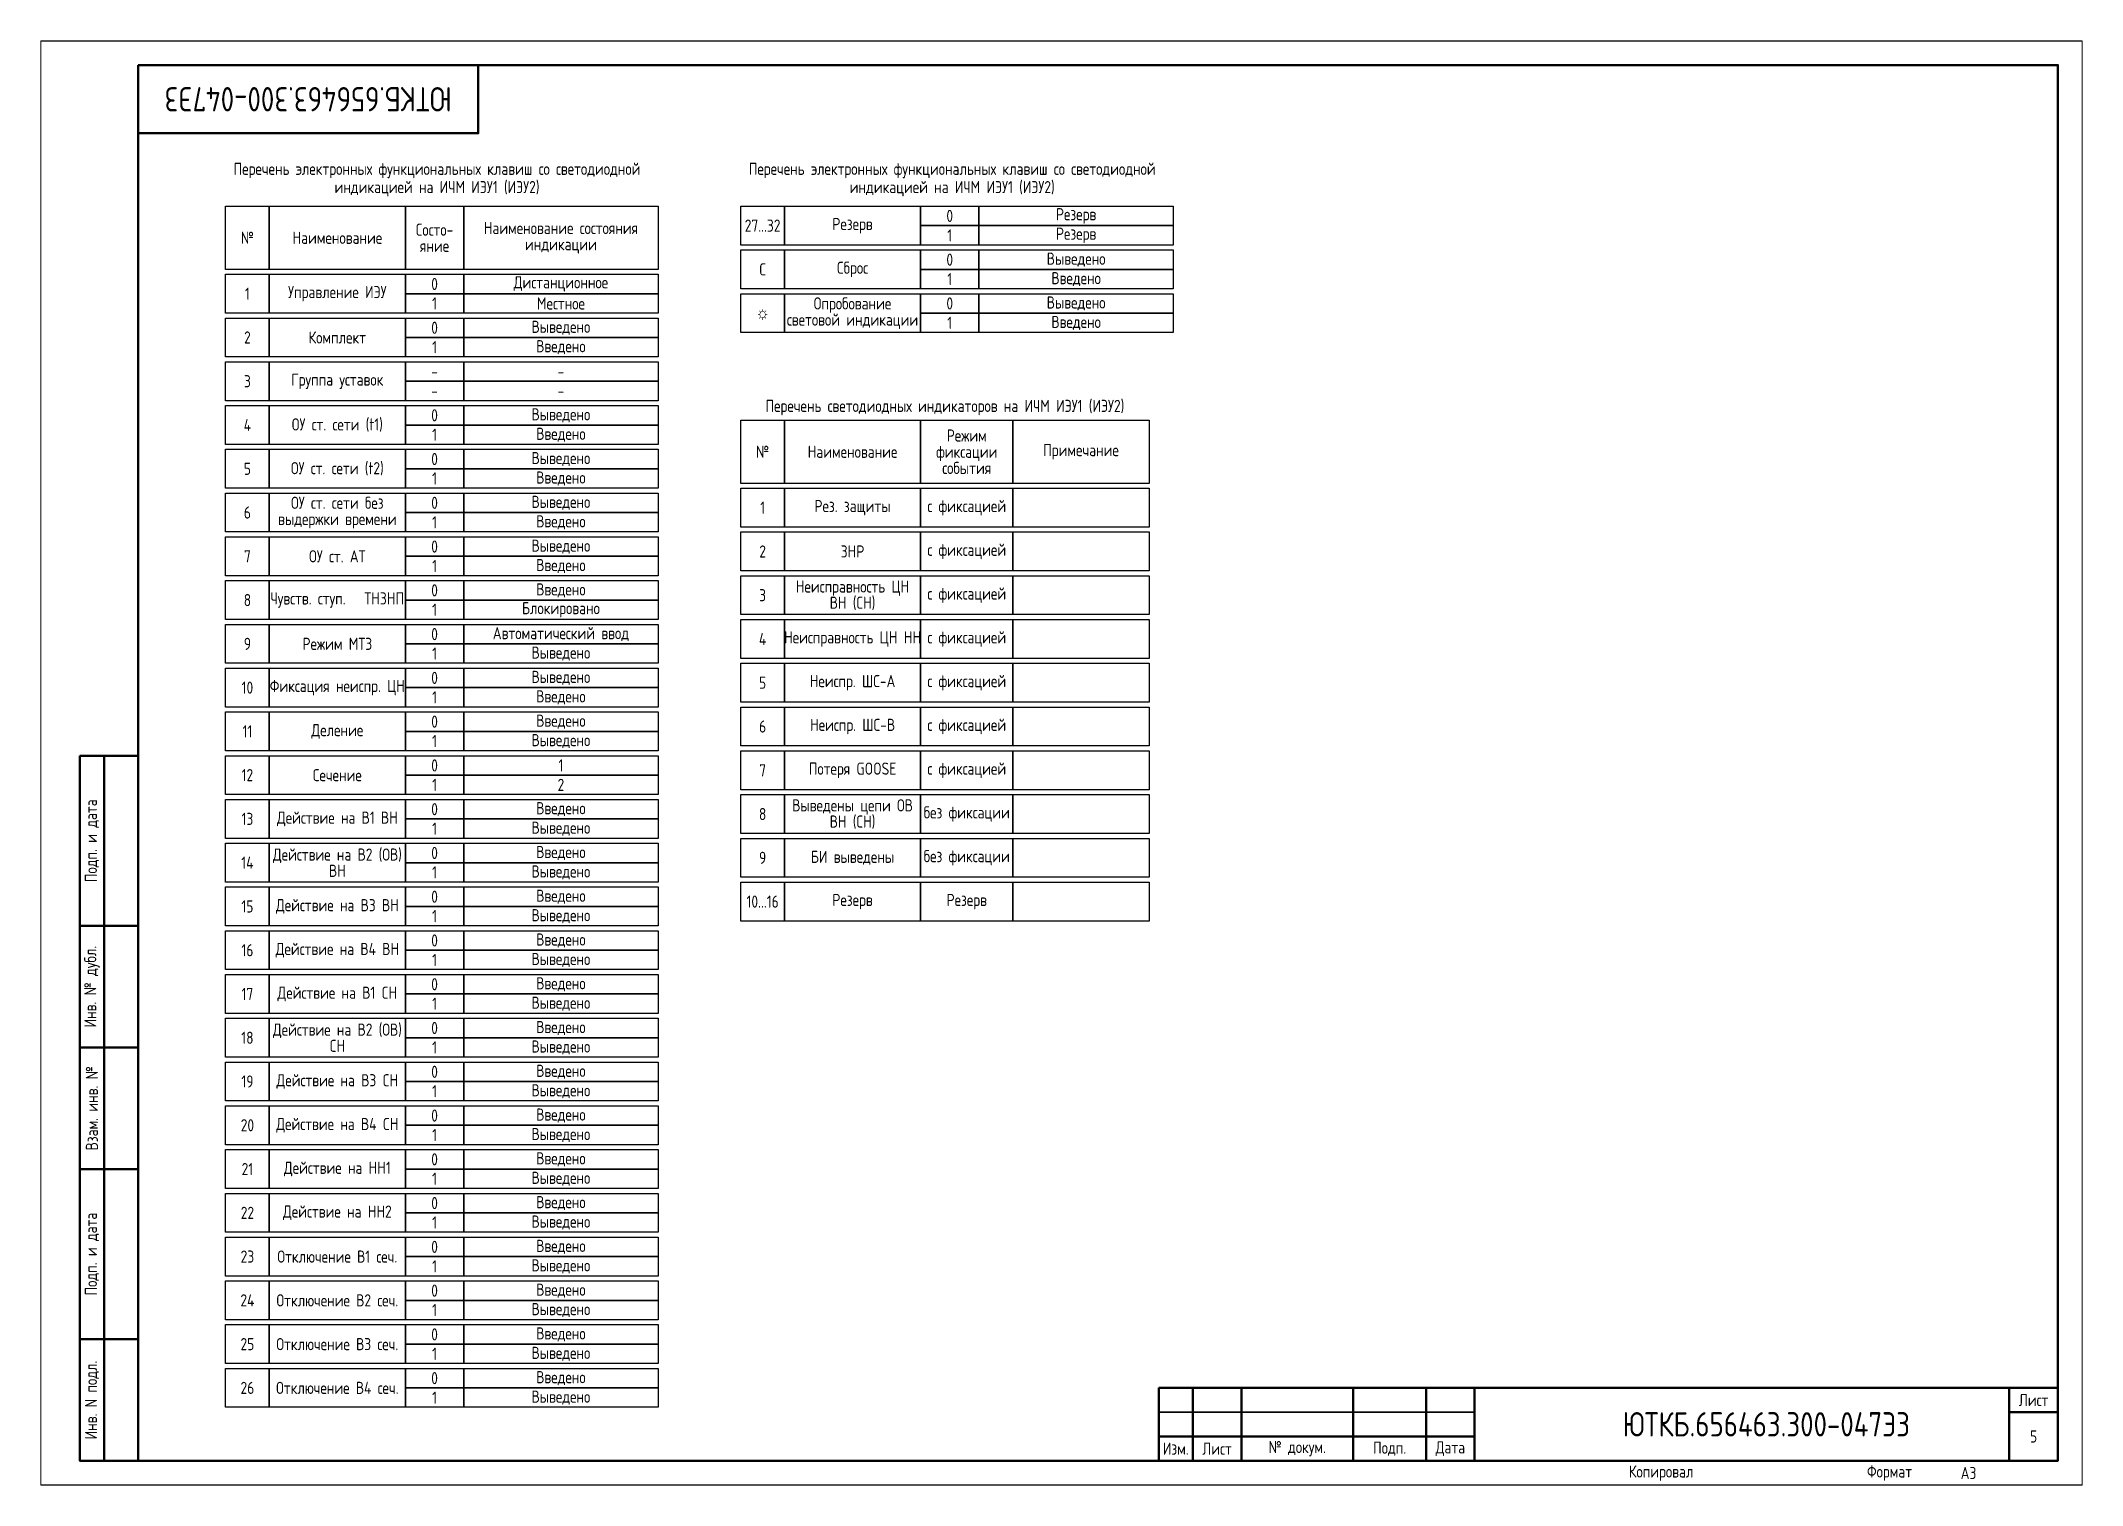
# Paper-space layout 'Лист5' of a CAD drawing. Header units: millimetres, sheet in inches. Extents: x 124.9 to 148.5, y 96.7 to 113.3.
# The model-space entities are those that its viewports show. They can reach past a viewport. Long polylines and large blocks are cut down to what shows.
import ezdxf

# ---------------------------------------------------------------- set-up
doc = ezdxf.new("R2010")
doc.units = ezdxf.units.MM
doc.styles.add('Gost_type_A', font='GOST_A.TTF')

# ---------------------------------------------------------------- blocks, each defined once
blk = doc.blocks.new('Формат_А3')
blk.add_lwpolyline([(-420, 297), (0, 297), (0, 0), (-420, 0)], close=True)
at = {"lineweight": 50}
blk.add_lwpolyline([(-400, 292), (-5, 292), (-5, 5), (-400, 5)], close=True, dxfattribs=at)
blk = doc.blocks.new('Штамп малый нижний')
at = {"lineweight": 50}
for points in [[(-185, 15), (-178, 15), (-178, 5), (-185, 5)], [(-178, 15), (-168, 15), (-168, 5), (-178, 5)], [(-168, 15), (-145, 15), (-145, 5), (-168, 5)], [(-145, 15), (-130, 15), (-130, 5), (-145, 5)], [(-130, 15), (-120, 15), (-120, 5), (-130, 5)], [(-120, 15), (-10, 15), (-10, 0), (-120, 0)], [(-10, 15), (0, 15), (0, 10), (-10, 10)], [(-10, 10), (0, 10), (0, 0), (-10, 0)], [(-185, 5), (-178, 5), (-178, 0), (-185, 0)], [(-178, 5), (-168, 5), (-168, 0), (-178, 0)], [(-168, 5), (-145, 5), (-145, 0), (-168, 0)], [(-145, 5), (-130, 5), (-130, 0), (-145, 0)], [(-130, 5), (-120, 5), (-120, 0), (-130, 0)]]:
    blk.add_lwpolyline(points, close=True, dxfattribs=at)
for points in [[(-185, 15), (-178, 15), (-178, 10), (-185, 10)], [(-178, 15), (-168, 15), (-168, 10), (-178, 10)], [(-168, 15), (-145, 15), (-145, 10), (-168, 10)], [(-145, 15), (-130, 15), (-130, 10), (-145, 10)], [(-130, 15), (-120, 15), (-120, 10), (-130, 10)], [(-185, 10), (-178, 10), (-178, 5), (-185, 5)], [(-178, 10), (-168, 10), (-168, 5), (-178, 5)], [(-168, 10), (-145, 10), (-145, 5), (-168, 5)], [(-145, 10), (-130, 10), (-130, 5), (-145, 5)], [(-130, 10), (-120, 10), (-120, 5), (-130, 5)]]:
    blk.add_lwpolyline(points, close=True)
at = {"char_height": 2.5, "style": 'Gost_type_A'}
for s, insert, width, attachment_point in [('Лист', (-5, 12.5), 10, 5), ('Изм.', (-181.5, 2.5), 7, 5), ('Лист', (-173, 2.5), 10, 5), ('№ докум.', (-156.5, 2.5), 23, 5), ('Подп.', (-137.5, 2.5), 15, 5), ('Дата', (-125, 2.5), 10, 5), ('Копировал', (-75, -2.53), 13.1202, 6), ('Формат', (-30, -2.53), 13.1202, 6)]:
    blk.add_mtext(s, dxfattribs=dict(at, insert=insert, width=width, attachment_point=attachment_point))
blk = doc.blocks.new('Штамп угловой верхний')
at = {"lineweight": 50}
blk.add_lwpolyline([(0, 0), (70, 0), (70, -14), (0, -14)], close=True, dxfattribs=at)
blk = doc.blocks.new('Штамп левый нижний')
at = {"lineweight": 50}
for points in [[(-12, 145), (-7, 145), (-7, 110), (-12, 110)], [(-7, 145), (0, 145), (0, 110), (-7, 110)], [(-12, 110), (-7, 110), (-7, 85), (-12, 85)], [(-7, 110), (0, 110), (0, 85), (-7, 85)], [(-12, 85), (-7, 85), (-7, 60), (-12, 60)], [(-7, 85), (0, 85), (0, 60), (-7, 60)], [(-12, 60), (-7, 60), (-7, 25), (-12, 25)], [(-7, 60), (0, 60), (0, 25), (-7, 25)], [(-12, 25), (-7, 25), (-7, 0), (-12, 0)], [(-7, 25), (0, 25), (0, 0), (-7, 0)]]:
    blk.add_lwpolyline(points, close=True, dxfattribs=at)
at = {"char_height": 2.5, "attachment_point": 5, "rotation": 90, "style": 'Gost_type_A'}
for s, insert, width in [('Подп. и дата', (-9.5, 127.5), 35), ('Инв. № дубл.', (-9.5, 97.5), 25), ('Взам. инв. №', (-9.5, 72.5), 25), ('Подп. и дата', (-9.5, 42.5), 35), ('Инв. N подл.', (-9.5, 12.5), 25)]:
    blk.add_mtext(s, dxfattribs=dict(at, insert=insert, width=width))

msp = doc.modelspace()

# ---------------------------------------------------------------- linework, layer by layer
for points in [[(1718, 263), (1727, 263), (1727, 250), (1718, 250)], [(1727, 263), (1755, 263), (1755, 250), (1727, 250)], [(1755, 263), (1767, 263), (1767, 250), (1755, 250)], [(1767, 263), (1807, 263), (1807, 250), (1767, 250)], [(1824, 263), (1833, 263), (1833, 255), (1824, 255)], [(1833, 263), (1861, 263), (1861, 255), (1833, 255)], [(1861, 263), (1873, 263), (1873, 259), (1861, 259)], [(1873, 263), (1913, 263), (1913, 259), (1873, 259)], [(1861, 259), (1873, 259), (1873, 255), (1861, 255)], [(1873, 259), (1913, 259), (1913, 255), (1873, 255)], [(1824, 254), (1833, 254), (1833, 246), (1824, 246)], [(1833, 254), (1861, 254), (1861, 246), (1833, 246)], [(1861, 254), (1873, 254), (1873, 250), (1861, 250)], [(1873, 254), (1913, 254), (1913, 250), (1873, 250)], [(1718, 249), (1727, 249), (1727, 241), (1718, 241)], [(1727, 249), (1755, 249), (1755, 241), (1727, 241)], [(1755, 249), (1767, 249), (1767, 245), (1755, 245)], [(1767, 249), (1807, 249), (1807, 245), (1767, 245)], [(1861, 250), (1873, 250), (1873, 246), (1861, 246)], [(1873, 250), (1913, 250), (1913, 246), (1873, 246)], [(1755, 245), (1767, 245), (1767, 241), (1755, 241)], [(1767, 245), (1807, 245), (1807, 241), (1767, 241)], [(1824, 245), (1833, 245), (1833, 237), (1824, 237)], [(1833, 245), (1861, 245), (1861, 237), (1833, 237)], [(1861, 245), (1873, 245), (1873, 241), (1861, 241)], [(1873, 245), (1913, 245), (1913, 241), (1873, 241)], [(1718, 240), (1727, 240), (1727, 232), (1718, 232)], [(1727, 240), (1755, 240), (1755, 232), (1727, 232)], [(1755, 240), (1767, 240), (1767, 236), (1755, 236)], [(1767, 240), (1807, 240), (1807, 236), (1767, 236)], [(1861, 241), (1873, 241), (1873, 237), (1861, 237)], [(1873, 241), (1913, 241), (1913, 237), (1873, 237)], [(1755, 236), (1767, 236), (1767, 232), (1755, 232)], [(1767, 236), (1807, 236), (1807, 232), (1767, 232)], [(1718, 231), (1727, 231), (1727, 223), (1718, 223)], [(1727, 231), (1755, 231), (1755, 223), (1727, 223)], [(1755, 231), (1767, 231), (1767, 227), (1755, 227)], [(1767, 231), (1807, 231), (1807, 227), (1767, 227)], [(1755, 227), (1767, 227), (1767, 223), (1755, 223)], [(1767, 227), (1807, 227), (1807, 223), (1767, 223)], [(1718, 222), (1727, 222), (1727, 214), (1718, 214)], [(1727, 222), (1755, 222), (1755, 214), (1727, 214)], [(1755, 222), (1767, 222), (1767, 218), (1755, 218)], [(1767, 222), (1807, 222), (1807, 218), (1767, 218)], [(1824, 219), (1833, 219), (1833, 206), (1824, 206)], [(1833, 219), (1861, 219), (1861, 206), (1833, 206)], [(1861, 219), (1880, 219), (1880, 206), (1861, 206)], [(1880, 219), (1908, 219), (1908, 206), (1880, 206)], [(1755, 218), (1767, 218), (1767, 214), (1755, 214)], [(1767, 218), (1807, 218), (1807, 214), (1767, 214)], [(1718, 213), (1727, 213), (1727, 205), (1718, 205)], [(1727, 213), (1755, 213), (1755, 205), (1727, 205)], [(1755, 213), (1767, 213), (1767, 209), (1755, 209)], [(1767, 213), (1807, 213), (1807, 209), (1767, 209)], [(1755, 209), (1767, 209), (1767, 205), (1755, 205)], [(1767, 209), (1807, 209), (1807, 205), (1767, 205)], [(1718, 204), (1727, 204), (1727, 196), (1718, 196)], [(1727, 204), (1755, 204), (1755, 196), (1727, 196)], [(1755, 204), (1767, 204), (1767, 200), (1755, 200)], [(1767, 204), (1807, 204), (1807, 200), (1767, 200)], [(1824, 205), (1833, 205), (1833, 197), (1824, 197)], [(1833, 205), (1861, 205), (1861, 197), (1833, 197)], [(1861, 205), (1880, 205), (1880, 197), (1861, 197)], [(1880, 205), (1908, 205), (1908, 197), (1880, 197)], [(1755, 200), (1767, 200), (1767, 196), (1755, 196)], [(1767, 200), (1807, 200), (1807, 196), (1767, 196)], [(1718, 195), (1727, 195), (1727, 187), (1718, 187)], [(1727, 195), (1755, 195), (1755, 187), (1727, 187)], [(1755, 195), (1767, 195), (1767, 191), (1755, 191)], [(1767, 195), (1807, 195), (1807, 191), (1767, 191)], [(1824, 196), (1833, 196), (1833, 188), (1824, 188)], [(1833, 196), (1861, 196), (1861, 188), (1833, 188)], [(1861, 196), (1880, 196), (1880, 188), (1861, 188)], [(1880, 196), (1908, 196), (1908, 188), (1880, 188)], [(1755, 191), (1767, 191), (1767, 187), (1755, 187)], [(1767, 191), (1807, 191), (1807, 187), (1767, 187)], [(1718, 186), (1727, 186), (1727, 178), (1718, 178)], [(1727, 186), (1755, 186), (1755, 178), (1727, 178)], [(1755, 186), (1767, 186), (1767, 182), (1755, 182)], [(1767, 186), (1807, 186), (1807, 182), (1767, 182)], [(1824, 187), (1833, 187), (1833, 179), (1824, 179)], [(1833, 187), (1861, 187), (1861, 179), (1833, 179)], [(1861, 187), (1880, 187), (1880, 179), (1861, 179)], [(1880, 187), (1908, 187), (1908, 179), (1880, 179)], [(1755, 182), (1767, 182), (1767, 178), (1755, 178)], [(1767, 182), (1807, 182), (1807, 178), (1767, 178)], [(1718, 177), (1727, 177), (1727, 169), (1718, 169)], [(1727, 177), (1755, 177), (1755, 169), (1727, 169)], [(1755, 177), (1767, 177), (1767, 173), (1755, 173)], [(1767, 177), (1807, 177), (1807, 173), (1767, 173)], [(1824, 178), (1833, 178), (1833, 170), (1824, 170)], [(1833, 178), (1861, 178), (1861, 170), (1833, 170)], [(1861, 178), (1880, 178), (1880, 170), (1861, 170)], [(1880, 178), (1908, 178), (1908, 170), (1880, 170)], [(1755, 173), (1767, 173), (1767, 169), (1755, 169)], [(1767, 173), (1807, 173), (1807, 169), (1767, 169)], [(1824, 169), (1833, 169), (1833, 161), (1824, 161)], [(1833, 169), (1861, 169), (1861, 161), (1833, 161)], [(1861, 169), (1880, 169), (1880, 161), (1861, 161)], [(1880, 169), (1908, 169), (1908, 161), (1880, 161)], [(1718, 168), (1727, 168), (1727, 160), (1718, 160)], [(1727, 168), (1755, 168), (1755, 160), (1727, 160)], [(1755, 168), (1767, 168), (1767, 164), (1755, 164)], [(1755, 164), (1767, 164), (1767, 160), (1755, 160)], [(1767, 168), (1807, 168), (1807, 164), (1767, 164)], [(1767, 164), (1807, 164), (1807, 160), (1767, 160)], [(1824, 160), (1833, 160), (1833, 152), (1824, 152)], [(1833, 160), (1861, 160), (1861, 152), (1833, 152)], [(1861, 160), (1880, 160), (1880, 152), (1861, 152)], [(1880, 160), (1908, 160), (1908, 152), (1880, 152)], [(1718, 159), (1727, 159), (1727, 151), (1718, 151)], [(1727, 159), (1755, 159), (1755, 151), (1727, 151)], [(1755, 159), (1767, 159), (1767, 155), (1755, 155)], [(1767, 159), (1807, 159), (1807, 155), (1767, 155)], [(1755, 155), (1767, 155), (1767, 151), (1755, 151)], [(1767, 155), (1807, 155), (1807, 151), (1767, 151)], [(1718, 150), (1727, 150), (1727, 142), (1718, 142)], [(1727, 150), (1755, 150), (1755, 142), (1727, 142)], [(1755, 150), (1767, 150), (1767, 146), (1755, 146)], [(1767, 150), (1807, 150), (1807, 146), (1767, 146)], [(1824, 151), (1833, 151), (1833, 143), (1824, 143)], [(1833, 151), (1861, 151), (1861, 143), (1833, 143)], [(1861, 151), (1880, 151), (1880, 143), (1861, 143)], [(1880, 151), (1908, 151), (1908, 143), (1880, 143)], [(1755, 146), (1767, 146), (1767, 142), (1755, 142)], [(1767, 146), (1807, 146), (1807, 142), (1767, 142)], [(1718, 141), (1727, 141), (1727, 133), (1718, 133)], [(1727, 141), (1755, 141), (1755, 133), (1727, 133)], [(1755, 141), (1767, 141), (1767, 137), (1755, 137)], [(1767, 141), (1807, 141), (1807, 137), (1767, 137)], [(1824, 142), (1833, 142), (1833, 134), (1824, 134)], [(1833, 142), (1861, 142), (1861, 134), (1833, 134)], [(1861, 142), (1880, 142), (1880, 134), (1861, 134)], [(1880, 142), (1908, 142), (1908, 134), (1880, 134)], [(1755, 137), (1767, 137), (1767, 133), (1755, 133)], [(1767, 137), (1807, 137), (1807, 133), (1767, 133)], [(1718, 132), (1727, 132), (1727, 124), (1718, 124)], [(1727, 132), (1755, 132), (1755, 124), (1727, 124)], [(1755, 132), (1767, 132), (1767, 128), (1755, 128)], [(1767, 132), (1807, 132), (1807, 128), (1767, 128)], [(1824, 133), (1833, 133), (1833, 125), (1824, 125)], [(1833, 133), (1861, 133), (1861, 125), (1833, 125)], [(1861, 133), (1880, 133), (1880, 125), (1861, 125)], [(1880, 133), (1908, 133), (1908, 125), (1880, 125)], [(1755, 128), (1767, 128), (1767, 124), (1755, 124)], [(1767, 128), (1807, 128), (1807, 124), (1767, 124)], [(1718, 123), (1727, 123), (1727, 115), (1718, 115)], [(1727, 123), (1755, 123), (1755, 115), (1727, 115)], [(1755, 123), (1767, 123), (1767, 119), (1755, 119)], [(1767, 123), (1807, 123), (1807, 119), (1767, 119)], [(1824, 124), (1833, 124), (1833, 116), (1824, 116)], [(1833, 124), (1861, 124), (1861, 116), (1833, 116)], [(1861, 124), (1880, 124), (1880, 116), (1861, 116)], [(1880, 124), (1908, 124), (1908, 116), (1880, 116)], [(1755, 119), (1767, 119), (1767, 115), (1755, 115)], [(1767, 119), (1807, 119), (1807, 115), (1767, 115)], [(1718, 114), (1727, 114), (1727, 106), (1718, 106)], [(1727, 114), (1755, 114), (1755, 106), (1727, 106)], [(1755, 114), (1767, 114), (1767, 110), (1755, 110)], [(1767, 114), (1807, 114), (1807, 110), (1767, 110)], [(1755, 110), (1767, 110), (1767, 106), (1755, 106)], [(1767, 110), (1807, 110), (1807, 106), (1767, 106)], [(1718, 105), (1727, 105), (1727, 97), (1718, 97)], [(1727, 105), (1755, 105), (1755, 97), (1727, 97)], [(1755, 105), (1767, 105), (1767, 101), (1755, 101)], [(1755, 101), (1767, 101), (1767, 97), (1755, 97)], [(1767, 105), (1807, 105), (1807, 101), (1767, 101)], [(1767, 101), (1807, 101), (1807, 97), (1767, 97)], [(1718, 96), (1727, 96), (1727, 88), (1718, 88)], [(1727, 96), (1755, 96), (1755, 88), (1727, 88)], [(1755, 96), (1767, 96), (1767, 92), (1755, 92)], [(1767, 96), (1807, 96), (1807, 92), (1767, 92)], [(1755, 92), (1767, 92), (1767, 88), (1755, 88)], [(1767, 92), (1807, 92), (1807, 88), (1767, 88)], [(1718, 87), (1727, 87), (1727, 79), (1718, 79)], [(1727, 87), (1755, 87), (1755, 79), (1727, 79)], [(1755, 87), (1767, 87), (1767, 83), (1755, 83)], [(1767, 87), (1807, 87), (1807, 83), (1767, 83)], [(1755, 83), (1767, 83), (1767, 79), (1755, 79)], [(1767, 83), (1807, 83), (1807, 79), (1767, 79)], [(1718, 78), (1727, 78), (1727, 70), (1718, 70)], [(1727, 78), (1755, 78), (1755, 70), (1727, 70)], [(1755, 78), (1767, 78), (1767, 74), (1755, 74)], [(1767, 78), (1807, 78), (1807, 74), (1767, 74)], [(1755, 74), (1767, 74), (1767, 70), (1755, 70)], [(1767, 74), (1807, 74), (1807, 70), (1767, 70)], [(1718, 69), (1727, 69), (1727, 61), (1718, 61)], [(1727, 69), (1755, 69), (1755, 61), (1727, 61)], [(1755, 69), (1767, 69), (1767, 65), (1755, 65)], [(1767, 69), (1807, 69), (1807, 65), (1767, 65)], [(1755, 65), (1767, 65), (1767, 61), (1755, 61)], [(1767, 65), (1807, 65), (1807, 61), (1767, 61)], [(1718, 60), (1727, 60), (1727, 52), (1718, 52)], [(1727, 60), (1755, 60), (1755, 52), (1727, 52)], [(1755, 60), (1767, 60), (1767, 56), (1755, 56)], [(1767, 60), (1807, 60), (1807, 56), (1767, 56)], [(1755, 56), (1767, 56), (1767, 52), (1755, 52)], [(1767, 56), (1807, 56), (1807, 52), (1767, 52)], [(1718, 51), (1727, 51), (1727, 43), (1718, 43)], [(1727, 51), (1755, 51), (1755, 43), (1727, 43)], [(1755, 51), (1767, 51), (1767, 47), (1755, 47)], [(1767, 51), (1807, 51), (1807, 47), (1767, 47)], [(1755, 47), (1767, 47), (1767, 43), (1755, 43)], [(1767, 47), (1807, 47), (1807, 43), (1767, 43)], [(1718, 42), (1727, 42), (1727, 34), (1718, 34)], [(1727, 42), (1755, 42), (1755, 34), (1727, 34)], [(1755, 42), (1767, 42), (1767, 38), (1755, 38)], [(1755, 38), (1767, 38), (1767, 34), (1755, 34)], [(1767, 42), (1807, 42), (1807, 38), (1767, 38)], [(1767, 38), (1807, 38), (1807, 34), (1767, 34)], [(1718, 33), (1727, 33), (1727, 25), (1718, 25)], [(1727, 33), (1755, 33), (1755, 25), (1727, 25)], [(1755, 33), (1767, 33), (1767, 29), (1755, 29)], [(1767, 33), (1807, 33), (1807, 29), (1767, 29)], [(1755, 29), (1767, 29), (1767, 25), (1755, 25)], [(1767, 29), (1807, 29), (1807, 25), (1767, 25)], [(1718, 24), (1727, 24), (1727, 16), (1718, 16)], [(1727, 24), (1755, 24), (1755, 16), (1727, 16)], [(1755, 24), (1767, 24), (1767, 20), (1755, 20)], [(1767, 24), (1807, 24), (1807, 20), (1767, 20)], [(1755, 20), (1767, 20), (1767, 16), (1755, 16)], [(1767, 20), (1807, 20), (1807, 16), (1767, 16)]]:
    msp.add_lwpolyline(points, close=True)

# ---------------------------------------------------------------- block references
at = {"color": 1}
for name, p in [('Формат_А3', (1680, 0)), ('Формат_А3', (2100, 0)), ('Формат_А3', (2520, 0)), ('Штамп левый нижний', (1700, 5)), ('Штамп малый нижний', (2095, 5))]:
    msp.add_blockref(name, p, dxfattribs=at)
msp.add_blockref('Штамп угловой верхний', (1700, 292))

# ---------------------------------------------------------------- texts
at = {"insert": (1735, 285), "char_height": 5, "width": 70, "attachment_point": 5, "rotation": 180, "style": 'Gost_type_A'}
msp.add_mtext('ЮТКБ.656463.300-047Э3', dxfattribs=at)
at = {"char_height": 2.5, "style": 'Gost_type_A'}
for s, insert, width, attachment_point, line_spacing_factor in [('Перечень электронных функциональных клавиш со светодиодной индикацией на ИЧМ ИЭУ1 (ИЭУ2)', (1761.5, 265), 89, 8, 0.9), ('Перечень электронных функциональных клавиш со светодиодной индикацией на ИЧМ ИЭУ1 (ИЭУ2)', (1867.5, 265), 89, 8, 0.9), ('Резерв', (1847, 259), 28, 5, 0.8), ('0', (1867, 261), 12, 5, 0.8), ('Резерв', (1893, 261), 40, 5, 0.8), ('№ ', (1722.5, 256.5), 9, 5, 0.8), ('Наименование ', (1741, 256.5), 28, 5, 0.8), ('Состо- яние', (1761, 256.5), 12, 5, 0.8), ('Наименование состояния\\Pиндикации ', (1787, 256.5), 40, 5, 0.8), ('27...32', (1828.5, 259), 9, 5, 0.8), ('1', (1867, 257), 12, 5, 0.8), ('Резерв', (1893, 257), 40, 5, 0.8), ('0', (1867, 252), 12, 5, 0.8), ('Выведено', (1893, 252), 40, 5, 0.8), ('0', (1761, 247), 12, 5, 0.8), ('Дистанционное', (1787, 247), 40, 5, 0.8), ('C', (1828.5, 250), 9, 5, 0.8), ('Сброс', (1847, 250), 28, 5, 0.8), ('1', (1867, 248), 12, 5, 0.8), ('Введено', (1893, 248), 40, 5, 0.8), ('1', (1722.5, 245), 9, 5, 0.8), ('Управление ИЭУ', (1741, 245), 28, 5, 0.8), ('1', (1761, 243), 12, 5, 0.8), ('Местное', (1787, 243), 40, 5, 0.8), ('Опробование световой индикации', (1847, 241), 28, 5, 0.8), ('0', (1867, 243), 12, 5, 0.8), ('Выведено', (1893, 243), 40, 5, 0.8), ('Выведено', (1787, 238), 40, 5, 0.8), ('☼', (1828.5, 241), 9, 5, 0.8), ('1', (1867, 239), 12, 5, 0.8), ('Введено', (1893, 239), 40, 5, 0.8), ('2', (1722.5, 236), 9, 5, 0.8), ('Комплект', (1741, 236), 28, 5, 0.8), ('0', (1761, 238), 12, 5, 0.8), ('1', (1761, 234), 12, 5, 0.8), ('Введено', (1787, 234), 40, 5, 0.8), ('3', (1722.5, 227), 9, 5, 0.8), ('Перечень светодиодных индикаторов на ИЧМ ИЭУ1 (ИЭУ2)', (1866, 220), 84, 8, 0.9), ('4', (1722.5, 218), 9, 5, 0.8), ('ОУ ст. сети (t1)', (1741, 218), 28, 5, 0.8), ('0', (1761, 220), 12, 5, 0.8), ('Выведено', (1787, 220), 40, 5, 0.8), ('1', (1761, 216), 12, 5, 0.8), ('Введено', (1787, 216), 40, 5, 0.8), ('Режим\\Pфиксации события', (1870.5, 212.5), 19, 5, 0.8), ('5', (1722.5, 209), 9, 5, 0.8), ('ОУ ст. сети (t2)', (1741, 209), 28, 5, 0.8), ('0', (1761, 211), 12, 5, 0.8), ('Выведено', (1787, 211), 40, 5, 0.8), ('№ ', (1828.5, 212.5), 9, 5, 0.8), ('Наименование ', (1847, 212.5), 28, 5, 0.8), ('Примечание', (1894, 212.5), 28, 5, 0.8), ('1', (1761, 207), 12, 5, 0.8), ('Введено', (1787, 207), 40, 5, 0.8), ('ОУ ст. сети без выдержки времени', (1741, 200), 28, 5, 0.8), ('0', (1761, 202), 12, 5, 0.8), ('Выведено', (1787, 202), 40, 5, 0.8), ('1', (1828.5, 201), 9, 5, 0.8), ('Рез. защиты ', (1847, 201), 28, 5, 0.8), ('с фиксацией', (1870.5, 201), 19, 5, 0.8), ('6', (1722.5, 200), 9, 5, 0.8), ('1', (1761, 198), 12, 5, 0.8), ('Введено', (1787, 198), 40, 5, 0.8), ('0', (1761, 193), 12, 5, 0.8), ('Выведено', (1787, 193), 40, 5, 0.8), ('2', (1828.5, 192), 9, 5, 0.8), ('ЗНР', (1847, 192), 28, 5, 0.8), ('с фиксацией', (1870.5, 192), 19, 5, 0.8), ('7', (1722.5, 191), 9, 5, 0.8), ('ОУ ст. АТ', (1741, 191), 28, 5, 0.8), ('1', (1761, 189), 12, 5, 0.8), ('Введено', (1787, 189), 40, 5, 0.8), ('0', (1761, 184), 12, 5, 0.8), ('Введено', (1787, 184), 40, 5, 0.8), ('Неисправность ЦН ВН (СН) ', (1847, 183), 28, 5, 0.8), ('8', (1722.5, 182), 9, 5, 0.8), ('Чувств. ступ.   ТНЗНП ', (1741, 182), 28, 5, 0.8), ('1', (1761, 180), 12, 5, 0.8), ('Блокировано', (1787, 180), 40, 5, 0.8), ('3', (1828.5, 183), 9, 5, 0.8), ('с фиксацией', (1870.5, 183), 19, 5, 0.8), ('Автоматический ввод', (1787, 175), 40, 5, 0.8), ('9', (1722.5, 173), 9, 5, 0.8), ('Режим МТЗ ', (1741, 173), 28, 5, 0.8), ('0', (1761, 175), 12, 5, 0.8), ('1', (1761, 171), 12, 5, 0.8), ('Выведено', (1787, 171), 40, 5, 0.8), ('4', (1828.5, 174), 9, 5, 0.8), ('Неисправность ЦН НН ', (1847, 174), 28, 5, 0.8), ('с фиксацией', (1870.5, 174), 19, 5, 0.8), ('10', (1722.5, 164), 9, 5, 0.8), ('Фиксация неиспр. ЦН', (1741, 164), 28, 5, 0.8), ('0', (1761, 166), 12, 5, 0.8), ('Выведено', (1787, 166), 40, 5, 0.8), ('5', (1828.5, 165), 9, 5, 0.8), ('Неиспр. ШС-А', (1847, 165), 28, 5, 0.8), ('с фиксацией', (1870.5, 165), 19, 5, 0.8), ('1', (1761, 162), 12, 5, 0.8), ('Введено', (1787, 162), 40, 5, 0.8), ('11', (1722.5, 155), 9, 5, 0.8), ('Деление', (1741, 155), 28, 5, 0.8), ('0', (1761, 157), 12, 5, 0.8), ('Введено', (1787, 157), 40, 5, 0.8), ('6', (1828.5, 156), 9, 5, 0.8), ('Неиспр. ШС-В', (1847, 156), 28, 5, 0.8), ('с фиксацией', (1870.5, 156), 19, 5, 0.8), ('1', (1761, 153), 12, 5, 0.8), ('Выведено', (1787, 153), 40, 5, 0.8), ('12', (1722.5, 146), 9, 5, 0.8), ('Сечение ', (1741, 146), 28, 5, 0.8), ('0', (1761, 148), 12, 5, 0.8), ('1', (1787, 148), 40, 5, 0.8), ('7', (1828.5, 147), 9, 5, 0.8), ('Потеря GOOSE ', (1847, 147), 26, 5, 0.8), ('с фиксацией', (1870.5, 147), 19, 5, 0.8), ('1', (1761, 144), 12, 5, 0.8), ('2', (1787, 144), 40, 5, 0.8), ('0', (1761, 139), 12, 5, 0.8), ('Введено', (1787, 139), 40, 5, 0.8), ('8', (1828.5, 138), 9, 5, 0.8), ('Выведены цепи ОВ ВН (СН)', (1847, 138), 26, 5, 0.8), ('без фиксации', (1870.5, 138), 19, 5, 0.8), ('13', (1722.5, 137), 9, 5, 0.8), ('Действие на В1 ВН ', (1741, 137), 28, 5, 0.8), ('1', (1761, 135), 12, 5, 0.8), ('Выведено', (1787, 135), 40, 5, 0.8), ('Действие на В2 (ОВ) ВН ', (1741, 128), 28, 5, 0.8), ('0', (1761, 130), 12, 5, 0.8), ('Введено', (1787, 130), 40, 5, 0.8), ('9', (1828.5, 129), 9, 5, 0.8), ('БИ выведены', (1847, 129), 26, 5, 0.8), ('без фиксации', (1870.5, 129), 19, 5, 0.8), ('14', (1722.5, 128), 9, 5, 0.8), ('1', (1761, 126), 12, 5, 0.8), ('Выведено', (1787, 126), 40, 5, 0.8), ('0', (1761, 121), 12, 5, 0.8), ('Введено', (1787, 121), 40, 5, 0.8), ('15', (1722.5, 119), 9, 5, 0.8), ('Действие на В3 ВН ', (1741, 119), 28, 5, 0.8), ('1', (1761, 117), 12, 5, 0.8), ('Выведено', (1787, 117), 40, 5, 0.8), ('10...16', (1828.5, 120), 9, 5, 0.8), ('Резерв', (1847, 120), 28, 5, 0.8), ('Резерв', (1870.5, 120), 19, 5, 0.8), ('Введено', (1787, 112), 40, 5, 0.8), ('16', (1722.5, 110), 9, 5, 0.8), ('Действие на В4 ВН ', (1741, 110), 28, 5, 0.8), ('0', (1761, 112), 12, 5, 0.8), ('1', (1761, 108), 12, 5, 0.8), ('Выведено', (1787, 108), 40, 5, 0.8), ('17', (1722.5, 101), 9, 5, 0.8), ('Действие на В1 CН ', (1741, 101), 28, 5, 0.8), ('0', (1761, 103), 12, 5, 0.8), ('Введено', (1787, 103), 40, 5, 0.8), ('1', (1761, 99), 12, 5, 0.8), ('Выведено', (1787, 99), 40, 5, 0.8), ('18', (1722.5, 92), 9, 5, 0.8), ('Действие на В2 (ОВ) CН ', (1741, 92), 28, 5, 0.8), ('0', (1761, 94), 12, 5, 0.8), ('Введено', (1787, 94), 40, 5, 0.8), ('1', (1761, 90), 12, 5, 0.8), ('Выведено', (1787, 90), 40, 5, 0.8), ('19', (1722.5, 83), 9, 5, 0.8), ('Действие на В3 CН ', (1741, 83), 28, 5, 0.8), ('0', (1761, 85), 12, 5, 0.8), ('Введено', (1787, 85), 40, 5, 0.8), ('1', (1761, 81), 12, 5, 0.8), ('Выведено', (1787, 81), 40, 5, 0.8), ('0', (1761, 76), 12, 5, 0.8), ('Введено', (1787, 76), 40, 5, 0.8), ('20', (1722.5, 74), 9, 5, 0.8), ('Действие на В4 CН ', (1741, 74), 28, 5, 0.8), ('1', (1761, 72), 12, 5, 0.8), ('Выведено', (1787, 72), 40, 5, 0.8), ('0', (1761, 67), 12, 5, 0.8), ('Введено', (1787, 67), 40, 5, 0.8), ('21', (1722.5, 65), 9, 5, 0.8), ('Действие на НН1 ', (1741, 65), 28, 5, 0.8), ('1', (1761, 63), 12, 5, 0.8), ('Выведено', (1787, 63), 40, 5, 0.8), ('0', (1761, 58), 12, 5, 0.8), ('Введено', (1787, 58), 40, 5, 0.8), ('22', (1722.5, 56), 9, 5, 0.8), ('Действие на НН2 ', (1741, 56), 28, 5, 0.8), ('1', (1761, 54), 12, 5, 0.8), ('Выведено', (1787, 54), 40, 5, 0.8), ('Введено', (1787, 49), 40, 5, 0.8), ('23', (1722.5, 47), 9, 5, 0.8), ('Отключение В1 сеч.', (1741, 47), 28, 5, 0.8), ('0', (1761, 49), 12, 5, 0.8), ('1', (1761, 45), 12, 5, 0.8), ('Выведено', (1787, 45), 40, 5, 0.8), ('24', (1722.5, 38), 9, 5, 0.8), ('Отключение В2 сеч.', (1741, 38), 28, 5, 0.8), ('0', (1761, 40), 12, 5, 0.8), ('Введено', (1787, 40), 40, 5, 0.8), ('1', (1761, 36), 12, 5, 0.8), ('Выведено', (1787, 36), 40, 5, 0.8), ('25', (1722.5, 29), 9, 5, 0.8), ('Отключение В3 сеч.', (1741, 29), 28, 5, 0.8), ('0', (1761, 31), 12, 5, 0.8), ('Введено', (1787, 31), 40, 5, 0.8), ('1', (1761, 27), 12, 5, 0.8), ('Выведено', (1787, 27), 40, 5, 0.8), ('26', (1722.5, 20), 9, 5, 0.8), ('Отключение В4 сеч.', (1741, 20), 28, 5, 0.8), ('0', (1761, 22), 12, 5, 0.8), ('Введено', (1787, 22), 40, 5, 0.8), ('1', (1761, 18), 12, 5, 0.8), ('Выведено', (1787, 18), 40, 5, 0.8)]:
    msp.add_mtext(s, dxfattribs=dict(at, insert=insert, width=width, attachment_point=attachment_point, line_spacing_factor=line_spacing_factor))
at = {"color": 30, "true_color": 0xf26722, "char_height": 2.5, "attachment_point": 5, "line_spacing_factor": 0.8, "style": 'Gost_type_A'}
for s, insert, width in [('Группа уставок', (1741, 227), 28), ('-', (1761, 229), 12), ('-', (1787, 229), 40), ('-', (1761, 225), 12), ('-', (1787, 225), 40)]:
    msp.add_mtext(s, dxfattribs=dict(at, insert=insert, width=width))
at = {"style": 'Gost_type_A'}
for s, insert, char_height, width, attachment_point in [('ЮТКБ.656463.300-047Э3', (2035, 12.5), 5, 120, 5), ('5', (2090, 10), 2.5, 10, 5), ('A3', (2075, 2.5), 2.5, 20, 4)]:
    msp.add_mtext(s, dxfattribs=dict(at, insert=insert, char_height=char_height, width=width, attachment_point=attachment_point))

psp = doc.layouts.new('Лист5')

# ---------------------------------------------------------------- viewports
at = {"layer": '0'}
psp.add_viewport(center=(136.711, 105.008), size=(23.589, 16.681), view_center_point=(1890, 148.5), view_height=297, dxfattribs=at)

doc.saveas('drawing.dxf')
